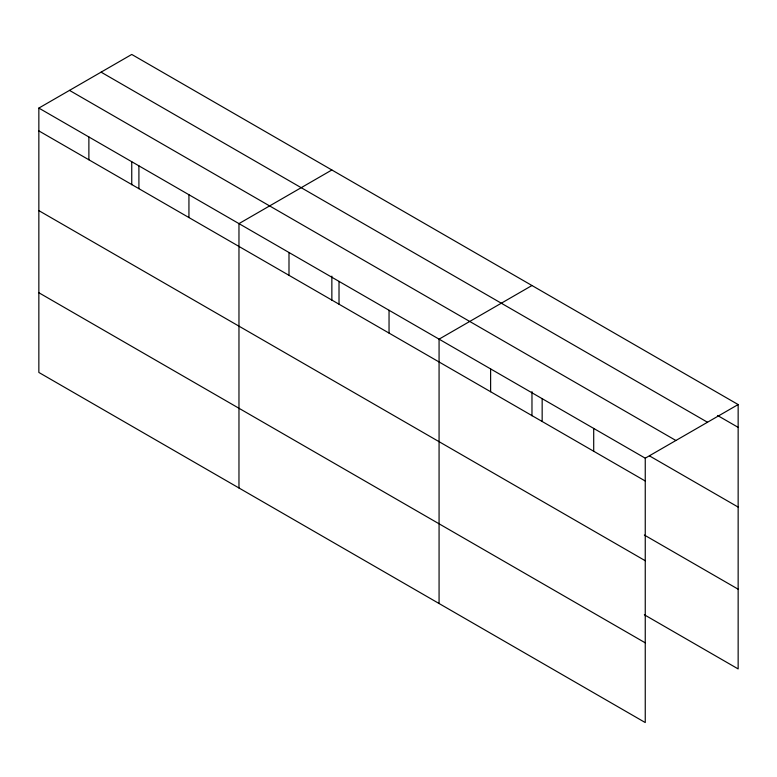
<?xml version="1.0" encoding="UTF-8"?>
<svg xmlns="http://www.w3.org/2000/svg" width="777" height="777" viewBox="0 0 777 777"><rect width="100%" height="100%" fill="white"/><g stroke="black" fill="none" stroke-linecap="round" stroke-linejoin="round"><path stroke-width="1.17" d="M38.85 108.081L645.25 458.187L645.25 722.552L38.85 372.445L38.85 108.081L131.75 54.448L738.15 404.555L738.15 668.919L644.337 614.753M331.857 169.988L238.966 223.621L238.966 487.985M531.973 285.518L439.073 339.151L439.073 603.515M645.25 458.187L738.15 404.555M717.53 415.472L738.15 427.369M101.088 72.154L707.497 422.251M69.503 90.385L675.912 440.491M649.494 455.895L738.15 507.08M38.85 130.905L645.25 481.012M644.337 535.042L738.15 589.209M38.85 210.616L645.25 560.712M38.85 292.735L645.25 642.841M593.706 428.428L593.706 451.252M542.161 398.669L542.161 421.493M531.973 391.666L531.973 415.821M490.617 368.91L490.617 391.734M389.044 310.266L389.044 333.09M339.015 281.391L339.015 304.205M331.857 276.136L331.857 300.291M288.995 252.506L288.995 275.32M188.937 194.736L188.937 217.55M138.908 165.851L138.908 188.675M131.75 161.81L131.75 184.761M88.879 136.966L88.879 159.79"/></g></svg>
